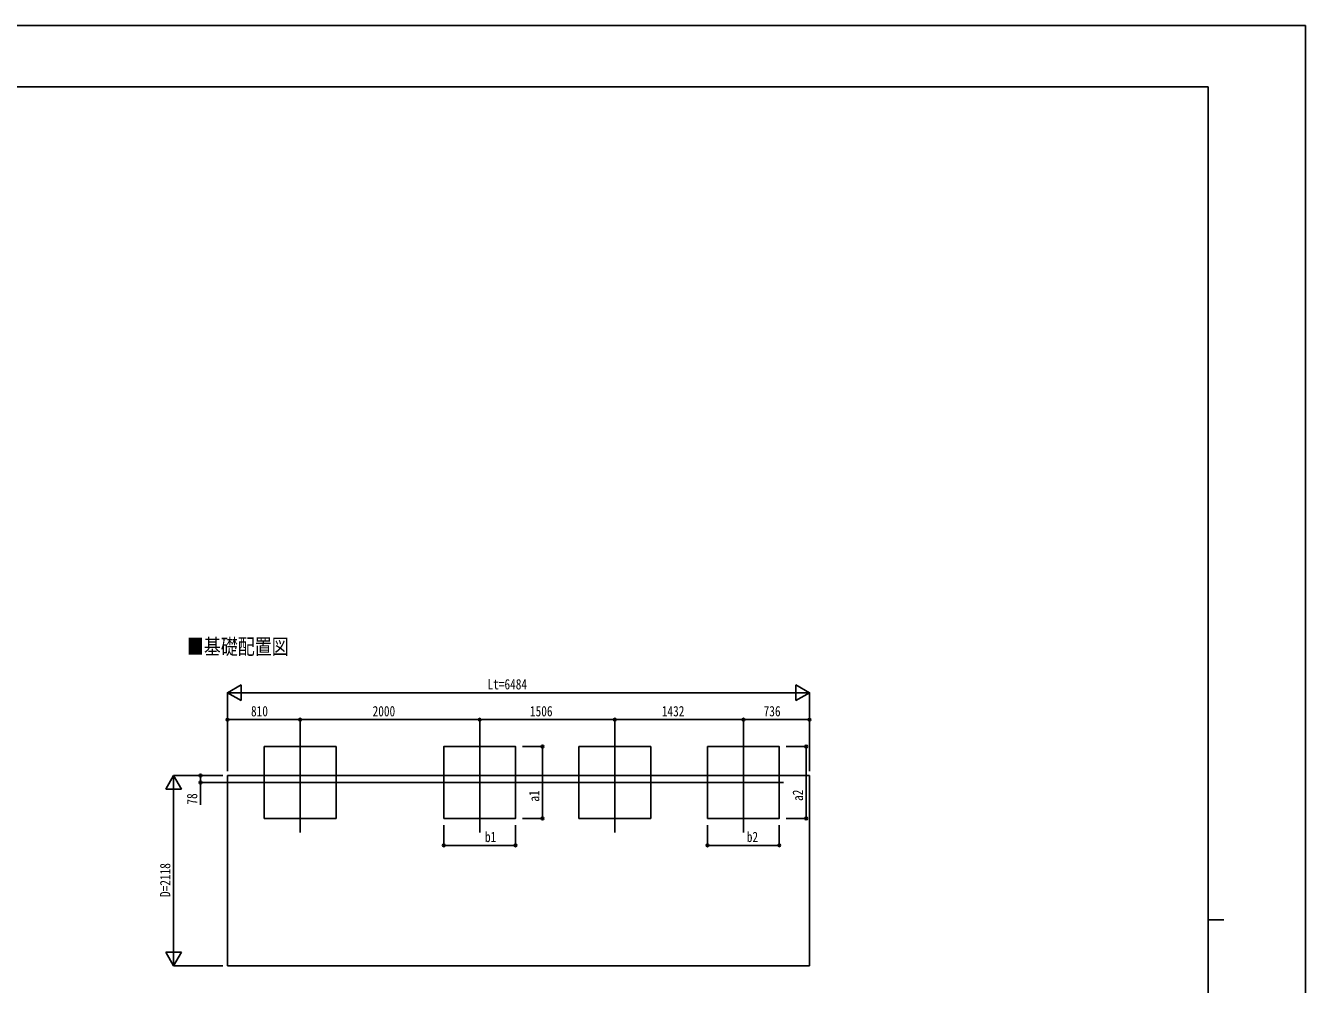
# Model space of a CAD drawing. Units: millimetres, scale not verified. Extents: x -14718 to 14718, y -10395 to 10395.
# Drawn here: x 459 to 14718, y -281 to 10395 of the extents above; entities that cross this region are included whole.
import ezdxf
from ezdxf.enums import TextEntityAlignment as Align

# ---------------------------------------------------------------- set-up
doc = ezdxf.new("R2010")
doc.units = ezdxf.units.MM
doc.header["$LTSCALE"] = 40
for name, color, linetype in [('0-2_USER1', 3, 'Continuous'), ('0-3_YKK_12', 2, 'Continuous'), ('0-5_YKK_A1', 4, 'Continuous'), ('0-6_YKK_D', 6, 'Continuous'), ('0-7_YKK_ZWAK', 7, 'Continuous')]:
    doc.layers.add(name, color=color, linetype=linetype)
doc.styles.add('ＭＳ ゴシック', font='')
doc.styles.get('ＭＳ ゴシック').set_extended_font_data('MS Gothic')

msp = doc.modelspace()

# ---------------------------------------------------------------- linework, layer by layer
at = {"layer": '0-3_YKK_12'}
for p, q in [((3518.57, 2406.91), (3518.57, 1411.74)), ((5518.57, 2406.91), (5518.57, 1411.74)), ((7024.57, 2406.91), (7024.57, 1411.74)), ((8456.57, 2406.91), (8456.57, 1411.74)), ((3073.13, 1966.82), (8902.71, 1966.82))]:
    msp.add_line(p, q, dxfattribs=at)
at = {"layer": '0-5_YKK_A1'}
for p, q in [((2708.57, 2044.62), (9192.57, 2044.62)), ((2708.57, 2044.62), (2708.57, -73.38)), ((9192.57, 2044.62), (9192.57, -73.38)), ((9192.57, -73.38), (2708.57, -73.38))]:
    msp.add_line(p, q, dxfattribs=at)
for points in [[(3118.57, 1566.82), (3918.57, 1566.82), (3918.57, 2366.82), (3118.57, 2366.82)], [(5118.57, 1566.82), (5918.57, 1566.82), (5918.57, 2366.82), (5118.57, 2366.82)], [(6624.57, 1566.82), (7424.57, 1566.82), (7424.57, 2366.82), (6624.57, 2366.82)], [(8056.57, 1566.82), (8856.57, 1566.82), (8856.57, 2366.82), (8056.57, 2366.82)]]:
    msp.add_lwpolyline(points, close=True, dxfattribs=at)
at = {"layer": '0-6_YKK_D'}
for p, q in [((2708.57, 2966.82), (2860.12, 3054.32)), ((2860.12, 2879.32), (2860.12, 3054.32)), ((9192.57, 2966.82), (9041.02, 3054.32)), ((9041.02, 3054.32), (9041.02, 2879.32)), ((2708.57, 2094.62), (2708.57, 2967.82)), ((2708.57, 2966.82), (2860.12, 2879.32)), ((2708.57, 2966.82), (3011.68, 2966.82)), ((2883.57, 2966.82), (9017.57, 2966.82)), ((9192.57, 2966.82), (8889.46, 2966.82)), ((9192.57, 2966.82), (9041.02, 2879.32)), ((9192.57, 2094.62), (9192.57, 2967.82)), ((2708.57, 2094.62), (2708.57, 2667.82)), ((3518.57, 2666.82), (2708.57, 2666.82)), ((3518.57, 2406.91), (3518.57, 2667.82)), ((3518.57, 2406.91), (3518.57, 2667.82)), ((3518.57, 2666.82), (5518.57, 2666.82)), ((5518.57, 2406.91), (5518.57, 2667.82)), ((5518.57, 2406.91), (5518.57, 2667.82)), ((5518.57, 2666.82), (7024.57, 2666.82)), ((7024.57, 2406.91), (7024.57, 2667.82)), ((7024.57, 2406.91), (7024.57, 2667.82)), ((7024.57, 2666.82), (8456.57, 2666.82)), ((8456.57, 2406.91), (8456.57, 2667.82)), ((8456.57, 2406.91), (8456.57, 2667.82)), ((8456.57, 2666.82), (9192.57, 2666.82)), ((9192.57, 2094.62), (9192.57, 2667.82)), ((5993.57, 2366.82), (6219.57, 2366.82)), ((6218.57, 1566.82), (6218.57, 2366.82)), ((8931.57, 2366.82), (9157.57, 2366.82)), ((9156.57, 1566.82), (9156.57, 2366.82)), ((2108.57, 2044.62), (2021.07, 1893.07)), ((2658.57, 2044.62), (2107.57, 2044.62)), ((2108.57, 2044.62), (2196.07, 1893.07)), ((2108.57, 2044.62), (2108.57, 1741.51)), ((2658.57, 2044.62), (2407.57, 2044.62)), ((2021.07, 1893.07), (2196.07, 1893.07)), ((2108.57, 101.62), (2108.57, 1869.62)), ((3073.13, 1966.82), (2407.57, 1966.82)), ((5118.57, 1491.82), (5118.57, 1265.82)), ((5918.57, 1492.81), (5918.57, 1265.82)), ((5993.57, 1566.82), (6219.57, 1566.82)), ((8056.57, 1491.82), (8056.57, 1265.82)), ((8856.57, 1492.81), (8856.57, 1265.82)), ((8931.57, 1566.82), (9157.57, 1566.82)), ((5118.57, 1266.82), (5918.57, 1266.82)), ((8056.57, 1266.82), (8856.57, 1266.82)), ((2108.57, -73.38), (2108.57, 229.73)), ((2108.57, -73.38), (2021.07, 78.18)), ((2196.07, 78.18), (2021.07, 78.18)), ((2108.57, -73.38), (2196.07, 78.18)), ((2658.57, -73.38), (2107.57, -73.38))]:
    msp.add_line(p, q, dxfattribs=at)
msp.add_lwpolyline([(2408.57, 2044.62), (2408.57, 1966.82), (2408.57, 1718.52)], dxfattribs=at)
for centre in [(2708.57, 2666.82), (3518.57, 2666.82), (3518.57, 2666.82), (5518.57, 2666.82), (5518.57, 2666.82), (7024.57, 2666.82), (7024.57, 2666.82), (8456.57, 2666.82), (8456.57, 2666.82), (9192.57, 2666.82), (6218.57, 2366.82), (9156.57, 2366.82), (2408.57, 2044.62), (2408.57, 1966.82), (6218.57, 1566.82), (9156.57, 1566.82), (5118.57, 1266.82), (5918.57, 1266.82), (8056.57, 1266.82), (8856.57, 1266.82)]:
    msp.add_circle(centre, 14.88, dxfattribs=at)
at = {"layer": '0-7_YKK_ZWAK'}
for p, q in [((13632.57, 9712.5), (-13667.43, 9712.5)), ((13632.57, 9712.5), (13632.57, -8837.5)), ((13632.57, 437.5), (13807.57, 437.5))]:
    msp.add_line(p, q, dxfattribs=at)
msp.add_lwpolyline([(-14717.5, -10395), (14717.5, -10395), (14717.5, 10395), (-14717.5, 10395)], close=True, dxfattribs=at)

# ---------------------------------------------------------------- texts
at = {"layer": '0-2_USER1', "style": 'ＭＳ ゴシック', "width": 0.8}
msp.add_text('■基礎配置図', height=173.2, dxfattribs=at).set_placement((2256.29, 3341.7), align=Align.BOTTOM_LEFT)
at = {"layer": '0-6_YKK_D', "style": 'ＭＳ ゴシック', "width": 0.8}
for s, p in [('Lt=6484', (5606.17, 2968.82)), ('810', (2970.77, 2668.82)), ('2000', (4325.37, 2668.82)), ('1506', (6078.37, 2668.82)), ('1432', (7547.37, 2668.82)), ('736', (8681.77, 2668.82)), ('b1', (5577.67, 1268.82)), ('b2', (8494.17, 1268.82))]:
    msp.add_text(s, height=115.5, dxfattribs=at).set_placement(p, align=Align.BOTTOM_LEFT)
for s, p in [('a1', (6216.57, 1753.56)), ('a2', (9154.57, 1761.48)), ('78', (2406.57, 1720.52)), ('D=2118', (2106.57, 691.62))]:
    msp.add_text(s, height=115.5, rotation=90, dxfattribs=at).set_placement(p, align=Align.BOTTOM_LEFT)

doc.saveas('drawing.dxf')
